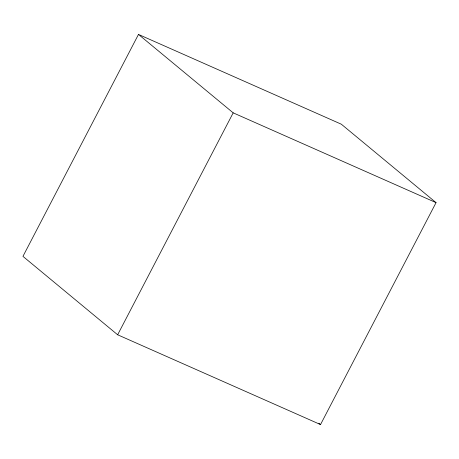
<?xml version="1.0" encoding="UTF-8"?>
<svg xmlns="http://www.w3.org/2000/svg" width="459" height="459" viewBox="0 0 459 459"><rect width="100%" height="100%" fill="white"/><g stroke="black" fill="none" stroke-linecap="round" stroke-linejoin="round"><path stroke-width="0.69" d="M138.486 34.425L22.95 256.363L117.653 334.783L320.514 424.575L436.05 202.637L341.347 124.217L138.486 34.425L233.189 112.845L436.05 202.637M117.653 334.783L233.189 112.845M318.862 423.209L320.514 424.575"/></g></svg>
